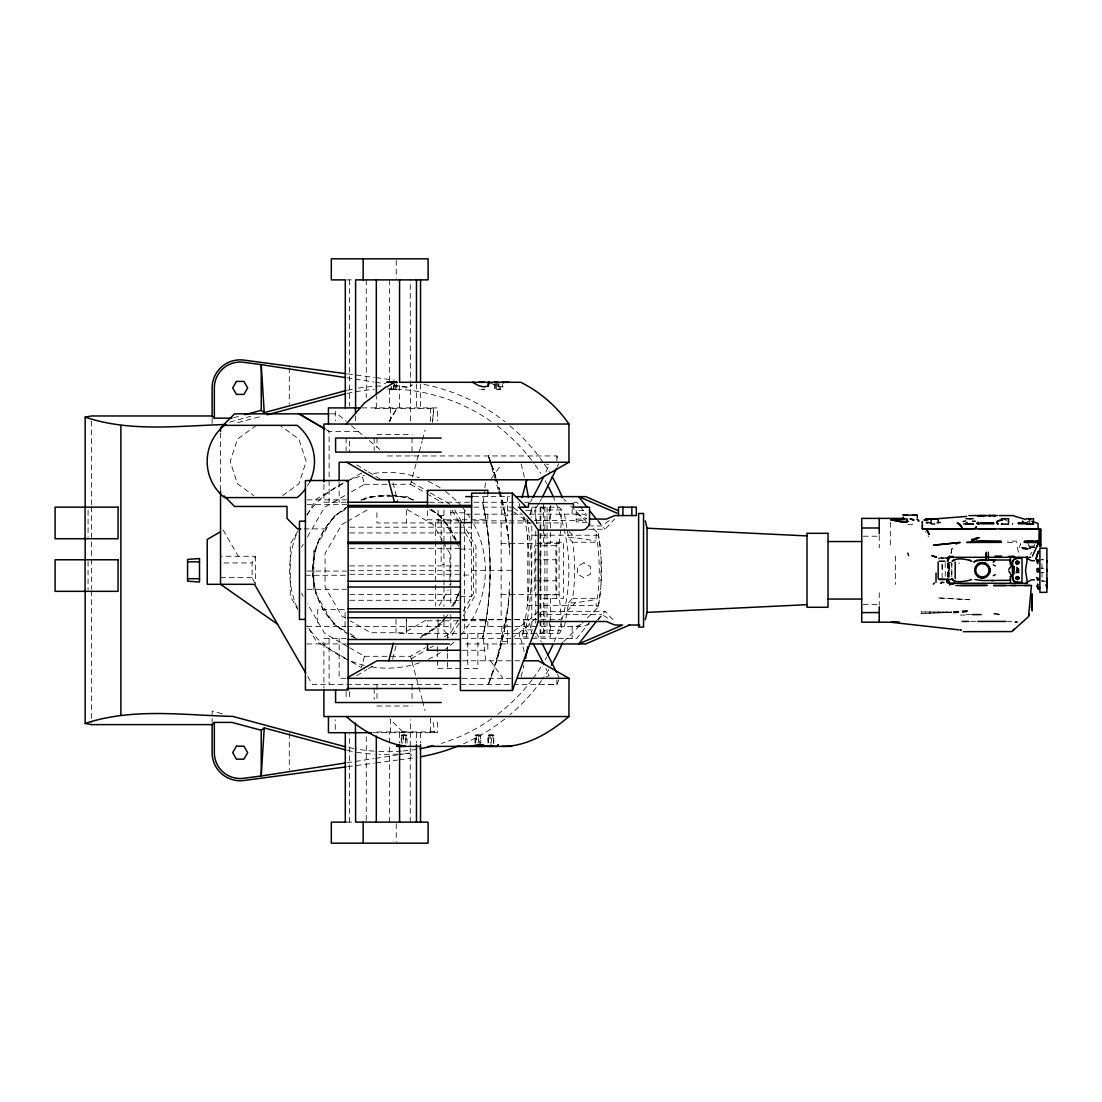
<?xml version="1.0" encoding="UTF-8"?>
<svg xmlns="http://www.w3.org/2000/svg" width="1102" height="1102" viewBox="0 0 1102 1102"><rect width="100%" height="100%" fill="white"/><g stroke="black" fill="none" stroke-linecap="round" stroke-linejoin="round"><path stroke-width="0.75" stroke-dasharray="5 3.75" d="M335.256 729.455L335.256 719.785M349.375 822.12L349.375 734.4M366.263 820.411L366.263 734.4M375.231 407.892L375.231 408.594L433.678 408.594L432.521 422.314M376.319 407.892L376.319 395.949M389.516 822.12L389.516 744.732M389.516 743.01L389.516 732.692M390.604 732.692L390.604 719.785M396.017 619.393L396.017 633.43L559.279 633.43L561.469 630.62L561.469 624.2M399.571 407.892L399.571 383.992M410.247 822.12L410.247 748.162M410.247 746.44L410.399 719.785M410.399 420.799L410.247 279.88M430.579 407.892L430.579 422.314M550.353 598.345L550.353 636.928L534.98 636.928M942.141 578.013L942.141 562.571L942.141 570.285M949.387 577.104L949.387 560.601M951.825 562.888L951.811 577.283L951.811 563.301M1012.614 523.422L1012.614 524.263L1012.614 523.23M494.454 383.689L494.44 389.309L500.322 389.309L500.28 383.703M401.238 743.161L401.293 735.144L405.867 735.13L407.106 735.144L407.024 743.161M493.765 743.161L493.875 735.103L487.924 735.13L488.034 743.161M1017.05 572.461L1018.22 570.547L1016.939 568.715M391.375 386.499L391.568 389.309L396.513 389.323L390.866 389.281L390.976 386.485L390.866 389.281L396.513 389.323L396.748 383.689M496.093 662.729L508.036 607.298L509.689 582.269M564.472 626.625L568.604 602.835L575.313 602.835L595.948 599.584L597.38 598.345A211.749 211.749 0 0 0 597.38 542.225L595.948 540.986L596.21 534.594L598.276 533.52L591.099 526.357M475.665 743.161L476.078 735.144L480.775 735.13L480.816 743.161M600.989 584.377L600.989 556.207M405.302 743.161L405.867 735.13L403.249 735.144L402.643 743.161M432.604 420.909L433.678 408.594M491.175 743.161L491.809 735.144M951.026 553.328L951.894 548.948L954.139 545.559M478.144 743.161L478.791 735.144L480.775 735.13L480.265 743.161M489.136 735.144L488.379 743.161L487.924 735.13L493.875 735.103L493.462 743.147L492.663 735.144L487.924 735.13L489.991 735.144L490.624 743.161M600.411 591.402L598.276 607.05L585.134 620.192M483.323 502.25L484.549 491.024M484.894 487.814L485.596 481.409M462.055 619.393L561.469 619.393L559.086 594.488L559.086 543.63L560.739 529.304M560.918 527.72L561.469 509.964L559.279 507.154L529.855 507.154M496.203 383.689L495.528 389.309L494.44 389.309L500.322 389.309L498.187 389.309L499.054 383.689M497.911 656.737L504.096 631.79L508.89 599.378M951.026 553.245L951.976 548.755L954.318 545.394M948.243 576.621L948.243 563.962M393.331 389.309L394.13 383.689M348.673 506.204C302.802 531.495 300.777 605.59 346.097 632.534M504.096 631.79L506.782 616.762M482.538 638.333C492.553 593.689 492.553 546.895 482.538 502.25A308.684 308.684 0 0 1 482.538 638.333A308.698 308.698 0 0 0 482.538 502.25M530.158 514.758L531.784 507.154L531.784 517.389M521.163 676.669L523.96 665.126M392.67 659.175L395.921 646.351M349.665 647.756L364.459 656.296L361.442 667.523L346.896 659.12M391.761 484.288L410.536 484.288L422.121 441.075M422.452 439.863L425.096 429.987M1032.175 547.487L1033.648 547.487L1034.64 544.54M500.9 645.841L488.296 684.631A308.656 308.656 0 0 0 509.647 589.804M315.475 549.14L312.389 570.285L315.475 591.443M488.296 684.631L493.448 670.774M1019.35 547.487L1020.562 543.699L1019.749 547.487M558.714 679.906L556.896 684.645L515.736 684.631M453.142 606.334L459.52 591.443M557.295 466.835L558.645 463.79M545.931 471.973L549.182 464.755L546.399 464.066M254.755 582.986L252.11 577.641L252.11 562.943L255.43 556.262L220.538 556.262M389.102 421.446L396.83 408.594L389.405 421.226M530.53 501.782L532.183 498.82M536.949 523.808A308.712 308.712 0 0 0 534.649 510.667L539.264 502.65M540.035 501.314L541.564 498.641M297.829 531.136L290.267 544.236L290.267 596.347L297.829 609.447M307.072 515.13L316.329 499.11L348.342 480.624M301.493 547.253L303.202 544.292M307.472 536.894L324.539 507.333L348.191 493.682M439.051 605.852L448.252 589.914M445.704 616.776L441.42 624.214L418.622 637.369M451.71 606.375L460.292 591.512M458.143 619.944L450.456 633.251L443.059 637.521M463.253 611.073L473.502 593.331L473.502 547.253L463.253 529.511M459.024 623.319L452.247 635.041L447.853 637.59M463.253 615.99L475.954 593.992L475.954 546.592L463.253 524.593M1017.89 572.034L1016.168 568.48M1030.26 554.623L1031.94 552.226M491.354 478.543L501.148 464.768M588.633 529.277L605.039 529.277L614.778 518.904M590.162 621.363L576.897 638.333L459.479 638.333M597.449 619.958L601.623 614.627L606.362 617.134L609.682 620.385M598.193 620.054L605.039 611.307L614.778 621.68M1018.276 572.42L1018.73 571.855L1015.314 572.007M445.607 617.12L436.654 627.01L418.677 638.568M564.472 513.959L568.604 537.748L572.572 542.225A187.188 187.188 0 0 1 572.572 598.345L568.604 602.835M959.622 562.888L958.823 563.439M1018.193 571.525L1017.022 572.241M535.462 618.525L525.296 628.071L513.684 636.763M566.883 611.266L575.313 602.835M563.632 641.695L583.936 621.39M609.268 520.599L601.623 525.957L590.755 525.957M541.289 633.43L544.608 630.62L561.469 630.62M256.449 425.344L237.453 439.147L230.208 461.476L237.453 483.792L253.735 495.625M282.635 495.625L298.917 483.792L306.177 461.476L298.917 439.147L279.922 425.344M513.78 631.129L529.483 619.627L538.313 611.307L605.039 611.307M1034.034 546.096L1029.213 546.096L1027.05 547.487M356.717 675.691L366.87 669.548M368.316 668.68L374.115 665.167M349.802 479.783L361.442 473.061L364.459 484.288L349.665 492.828M345.463 509.51L333.575 516.37L313.836 550.559L313.836 590.025L333.575 624.214L348.439 632.796M361.814 500.074L367.765 496.63L407.23 496.63L413.181 500.074M346.138 522.072L341.799 524.593L325.062 553.562L325.062 587.022L341.799 615.99L349.031 620.178M347.585 521.246L367.875 509.537M425.964 620.178L404.227 632.727L370.768 632.727L350.491 621.018M364.459 656.296L410.536 656.296L425.331 647.756M411.198 658.748L428.788 648.596M430.262 647.742L433.196 646.048M490.294 382.959L497.622 386.265L502.664 386.912L504.413 385.934L503.49 382.311M576.456 626.404L582.352 623.87M589.363 623.87L583.481 626.404L465.733 626.404M362.2 499.909L376.815 495.996L390.549 495.445M229.808 422.08L250.705 416.349M233.583 417.741L240.084 415.991M237.674 422.672L262.166 416.115M546.399 676.518L549.182 675.829L545.931 668.611M347.461 390.246L353.659 388.882M1022.422 547.487L1022.932 548.892L1029.778 548.892M948.643 562.571L950.861 562.571M950.007 562.309L948.712 562.571L948.67 578.013M1016.953 541.11L1007.696 541.11M1016.485 571.291L1017.298 570.767L1016.815 569.321M346.951 762.749L353.673 761.716M355.354 761.454L373.853 758.603M375.534 758.341L397.381 754.98M399.062 754.718L409.145 753.162L412.217 755.848L409.145 753.162L399.654 753.975M347.571 766.689L374.212 763.135M375.865 762.915L397.519 760.036M399.186 759.815L412.506 758.038M1019.57 572.709L1016.278 572.875M358.357 388.014L374.198 386.168M1007.517 542.583L1016.829 542.583M398.07 754.112L378.992 754.471M401.128 731.99L412.864 731.99M1024.295 548.328L1022.422 548.328L1030.687 548.328L1030.687 547.487M375.796 386.155L382.174 386.058M1023.359 548.892L1028.855 548.892M1040.894 572.393L1043.897 572.365M474.99 743.161L474.934 735.144L476.119 735.13L478.791 735.144L479.398 743.161M480.858 389.309L484.37 389.309L478.957 389.309M1040.991 580.795L1043.938 580.782M474.934 735.144L478.791 735.144M1025.425 548.892L1028.042 548.892L1026.554 548.892M960.297 615.081L967.143 615.068M430.579 731.99L434.546 731.976L432.742 719.496M346.455 279.88L354.555 279.88M361.979 407.892L437.398 407.892L437.398 420.799M330.49 413.856L337.336 413.856L346.345 421.419M358.233 431.392L329.085 431.392L326.192 429.739M376.98 434.546L412.052 434.546M387.505 455.952L556.882 455.952L558.714 460.677M364.459 484.288L390.053 484.288M473.502 496.63L509.386 496.63M307.072 499.853L346.496 499.853M346.152 502.25L323.919 502.25L323.919 483.544M429.463 502.25L472.359 502.25M473.984 502.25L518.629 502.25M524.469 502.25L529.373 502.25L528.74 498.875M573.729 502.25L576.897 502.25L579.018 504.95M501.837 502.636L507.457 502.636M307.072 504.675L346.496 504.675M473.97 507.154L518.67 507.154M561.469 509.964L544.608 509.964L541.289 507.154M525.571 510.667L534.649 510.667M578.853 510.667L584.763 510.667M507.457 510.929L512.361 510.929M450.635 512.774L464.658 512.774L464.658 519.786M465.733 514.166L509.386 514.166M510.86 514.166L522.775 514.166M529.249 514.166L583.481 514.166L586.416 515.447M443.968 515.571L441.158 515.571L441.158 564.334L443.968 564.334M576.194 519.083L586.25 519.083M534.539 520.488L581.815 520.488L586.402 522.004M460.691 520.833L435.662 520.833L435.662 539.594M473.901 520.833L528.85 520.833M459.107 522.94L376.925 522.94L376.925 510.309M474.067 522.94L533.492 522.94M536.33 522.94L561.469 522.94M907.965 524.69L912.249 524.69L912.249 521.425M349.857 527.183L457.895 527.183M459.603 527.183L471.601 527.183M304.18 528.905L329.099 528.905M349.857 532.941L457.895 532.941M459.603 532.941L471.601 532.941M863.293 536.219L879.244 536.219M568.604 537.748L575.313 537.748L595.948 540.986M572.572 542.225L597.38 542.225M501.135 543.63L535.228 543.63M536.922 543.63L559.086 543.63M1033.745 547.157L1027.587 547.157L1029.571 547.487M1034.998 547.487L1017.38 547.487L1019.24 556.097M349.844 548.3L460.388 548.3M460.388 549.113L471.601 549.113M534.814 559.775L555.849 559.775M223.871 562.943L252.11 562.943M349.844 565.918L458.68 565.918M471.601 570.285L512.361 570.285M349.844 570.684L458.68 570.684M307.127 571.056L346.441 571.056M349.844 574.252L460.388 574.252M463.584 575.065L471.601 575.065M305.419 575.272L346.441 575.272M220.538 577.641L252.11 577.641M534.814 580.809L555.849 580.809M1046.9 581.277L1041.982 581.277L1041.982 559.306M307.127 589.294L346.441 589.294M349.844 594.529L458.68 594.529M501.135 594.488L535.228 594.488M536.922 594.488L559.086 594.488M460.388 596.678L471.601 596.678L471.601 522.596M572.572 598.345L597.38 598.345M349.844 600.287L458.68 600.287M863.293 604.364L879.244 604.364M538.313 614.627L601.623 614.627M462.303 619.751L528.85 619.751L531.784 633.43M970.655 621.432L975.601 621.432M1007.035 621.432L1011.746 621.432M306.824 626.404L345.601 626.404M347.226 626.404L449.561 626.404M527.073 518.863A308.712 308.712 0 0 1 525.571 629.917L534.649 629.917M528.147 636.928L519.621 636.928L519.621 633.43M346.152 638.333L323.892 638.333L323.905 687.648M501.837 641.336L507.457 641.336M306.824 643.954L345.56 643.954M465.733 643.954L509.317 643.954M510.805 643.954L527.734 643.954M462.496 650.263L487.814 650.263L487.814 643.954M462.372 660.787L521.384 660.787M345.808 678.322L339.127 678.322L339.127 638.333M462.399 678.322L514.744 678.322M509.317 684.631L312.445 684.631L307.293 675.705M376.98 706.024L412.052 706.024M434.546 731.976L375.231 731.99L375.231 732.692M372.917 732.692L437.398 732.692L437.398 719.785M401.293 735.144L407.106 735.144M346.662 822.12L354.445 822.12M548.507 684.631L556.896 684.645L556.896 679.906M396.513 389.323L394.144 389.309L393.607 385.094M498.2 489.77L488.338 455.952L495.928 477.607M1029.296 548.892L1030.687 548.328L1029.709 548.328M1040.991 559.788L1043.938 559.802M966.371 614.558L973.7 614.599M1040.894 568.191L1043.897 568.219M392.078 495.556L406.927 497.787L412.795 499.909M393.331 386.058L409.145 387.436L412.217 384.736L409.145 387.436L394.02 385.094M1016.939 572.021L1016.333 571.966A4.174 2.039 38.6 0 0 1018.964 571.084A4.174 2.039 38.6 0 0 1016.264 567.296M356.772 752.377L374.198 754.402M1016.14 572.737L1017.876 572.737A4.174 2.039 38.5 0 0 1016.733 568.618M347.571 373.895L374.212 377.449M375.865 377.669L394.185 380.107M346.951 377.834L353.673 378.868M355.354 379.129L373.853 381.981M375.534 382.242L385.617 383.799M347.461 750.324L353.659 751.702M1005.547 520.543L1007.2 520.915M221.943 713.697L212.121 711.066L212.121 724.62M587.27 522.775L576.194 521.838L576.194 510.419M1029.02 520.475L1032.312 521.453M1027.587 521.425L1029.943 522.21L1028.951 521.866M576.456 514.166L586.76 518.629M356.318 638.568L349.968 635.289A75.06 75.06 0 0 0 354.844 637.879M598.276 607.05L596.21 605.99L595.948 599.584M411.198 481.836L428.788 491.988M430.262 492.842L450.787 504.688M410.536 484.288L425.331 492.828M426.805 493.682L443.059 503.063M429.532 509.51L441.42 516.37L455.401 540.586M407.12 509.537L433.196 524.593L442.398 540.517M349.926 633.65L357.351 637.934M348.191 646.902L324.539 633.251L307.472 603.689M345.436 658.28L316.329 641.46L307.072 625.454M326.233 429.725L329.085 431.392L329.099 502.25M356.717 464.892L366.87 471.036M368.316 471.904L381.375 479.797M513.601 507.829L521.012 513.077M513.739 511.893L530.227 523.56M431.488 509.882C442.274 517.21 451.145 527.927 455.691 540.214M351.483 425.73L366.801 438.582M369.349 440.717L381.099 450.58M402.822 731.88L389.901 719.014M563.632 498.875L566.015 501.272M570.795 506.052L586.319 521.577M568.99 531.426L575.313 537.748M446.778 633.43L443.968 630.62L443.968 614.806M598.193 520.53L605.039 529.277M597.463 520.626L601.623 525.957M580.065 506.314L586.416 514.441M490.459 660.787L502.939 678.322M925.363 531.508L925.956 532.376M1016.512 569.72L1016.884 570.354A2.424 1.185 38.5 0 1 1016.815 571.359L1017.298 570.767L1016.54 571.332A3.609 1.763 38.6 0 0 1018.799 570.574L1018.703 569.872M454.795 509.937L462.413 523.133M452.164 510.295L458.997 522.114M456.214 542.005L458.694 546.275M443.238 541.977L449.933 553.562L449.933 585.341M301.493 593.331L303.202 596.292M223.086 529.869L238.321 556.262M525.571 629.917L528.877 635.84M536.316 632.934L541.33 641.97M1027.284 542.446L1029.213 546.096M928.077 535.861L928.476 536.743M557.199 673.763L559.32 678.322M495.721 477.469L488.296 455.952L493.448 469.81M496.244 479.012L497.842 483.626A308.656 308.656 0 0 1 499.605 489.88M496.368 479.012L499.426 490.17M498.669 491.382L504.771 512.334L508.89 541.206L504.716 512.072M520.654 638.333L524.511 652.77M410.536 656.296L411.859 661.228M412.024 661.834L422.121 699.508M422.452 700.72L425.096 710.583M393.028 482.786L397.946 502.25M496.644 382.298L497.622 386.265M521.163 463.914L524.759 478.75M499.812 491.754L504.771 512.334M394.626 383.689L395.797 389.309M502.113 383.827L502.664 386.912M598.276 533.52L600.411 549.182M495.707 383.689L496.561 389.309M498.559 383.703L499.22 389.309M948.423 565.202L948.739 569.142M483.323 638.333L485.775 660.787M403.249 735.144L403.883 743.161M476.119 735.13L476.725 743.161M508.876 541.054L509.909 555.739M405.922 735.144L406.363 743.161M949.387 565.505L949.387 571.18M948.615 563.962L948.615 578.261M947.582 563.356L947.582 577.145M948.147 562.571L948.147 578.027M945.254 562.571L945.254 578.013M895.499 556.069L895.499 584.501M890.32 522.32L890.32 547.846M879.244 535.503L879.244 547.818M879.244 592.738L879.244 605.081M572.131 509.055L572.131 514.166M572.131 626.404L572.131 638.333M556.882 455.952L556.882 460.677M556.772 542.225L556.772 598.345M550.353 505.322L550.353 530.489M550.353 532.17L550.353 542.225M549.636 507.154L549.636 522.94M549.636 620.949L549.636 633.43M547.033 507.154L547.033 633.43M544.856 507.154L544.856 633.43M543.506 503.655L543.506 527.128M543.506 528.808L543.506 542.225L563.618 542.225L563.618 598.345L543.506 598.345L543.506 636.928M540.875 507.154L540.875 633.43M540.09 507.154L540.09 633.43M535.765 507.154L535.765 522.513M535.765 531.04L535.765 623.181M531.784 525.929L531.784 631.721M526.481 633.43L526.481 636.928M523.808 516.631L523.808 522.94M523.808 619.393L523.808 633.43M519.621 503.655L519.621 505.983M507.457 496.63L507.457 515.681L501.837 515.681L501.837 496.63M507.457 643.954L507.457 625.096L501.837 625.096L501.837 643.954M501.135 522.94L501.135 619.393M487.814 493.476L487.814 496.63M487.814 514.166L487.814 519.786L427.48 519.786L427.48 509.964M487.814 626.404L487.814 620.798L427.48 620.798L427.48 626.404M477.896 633.43L477.896 668.501L437.398 668.501L437.398 653.472M467.771 633.43L467.771 668.501M464.479 510.309L464.479 633.43M450.814 510.309L450.814 606.1M450.814 614.627L450.814 633.43M447.522 633.43L447.522 638.43M447.522 646.791L447.522 651.792M447.522 653.472L447.522 668.501M443.968 509.964L443.968 585.548M443.968 587.242L443.968 606.555M438.045 510.309L438.045 522.94M438.045 619.393L438.045 633.43M437.398 633.43L437.398 638.43M437.398 646.791L437.398 651.792M435.662 541.302L435.662 606.1M430.579 718.27L430.579 732.692M420.537 383.992L420.537 407.892M420.537 732.692L420.537 743.01M416.46 383.992L416.46 407.892M416.46 732.692L416.46 743.01M412.052 437.838L412.052 455.952M412.052 684.631L412.052 702.732M406.335 510.309L406.335 522.94M401.775 735.144L401.775 743.161M399.571 732.692L399.571 743.01M396.238 260.444L396.238 278.255M396.238 823.745L396.238 841.556M390.604 407.892L390.604 420.799M389.516 279.88L389.516 380.589M389.516 389.116L389.516 407.892M376.98 437.701L376.98 447.123M376.98 684.631L376.98 702.732M374.17 438.059L374.17 450.525M374.17 688.488L374.17 699.398M366.263 279.88L366.263 397.657M355.436 415.964L355.436 420.799M349.375 279.88L349.375 406.183M349.568 441.172L349.568 452.095M349.568 691.615L349.568 699.398M346.111 438.059L346.111 450.525M346.111 691.615L346.111 699.398M345.05 626.404L345.05 609.571L317.707 609.571L317.707 626.404M339.127 482.249L339.127 502.25M335.256 411.129L335.256 420.799M329.099 638.333L329.099 684.631M289.289 367.792L289.289 404.131M289.289 733.381L289.289 770.174M255.43 556.262L255.43 584.322M220.538 432.99L220.538 491.23M212.121 418.443L212.121 423.526M91.466 421.102L91.466 505.129M91.466 506.851L91.466 589.157M91.466 590.865L91.466 722.898M88.064 510.309L88.064 537.142M88.064 561.345L88.064 589.763M1016.87 567.489A3.609 1.763 38.6 0 1 1018.799 570.574M1016.554 567.117A6.309 3.086 38.6 0 1 1019.24 569.844M552.887 495.859A181.362 181.362 0 0 1 562.172 619.117M561.703 620.743A181.362 181.362 0 0 1 554.251 641.612M546.826 656.944A181.362 181.362 0 0 1 545.159 659.919M540.779 667.22A181.362 181.362 0 0 1 533.065 678.46M532.046 679.824A181.362 181.362 0 0 1 497.222 714.688M491.712 718.724A181.362 181.362 0 0 1 441.447 743.437M416.584 749.305A181.362 181.362 0 0 1 403.057 750.985M401.362 751.123A181.362 181.362 0 0 1 375.81 751.275M374.115 751.165A181.362 181.362 0 0 1 355.533 748.809M353.852 748.506A181.362 181.362 0 0 1 347.171 747.115M347.171 393.469A181.362 181.362 0 0 1 353.852 392.078M355.533 391.775A181.362 181.362 0 0 1 374.115 389.419M387.752 388.923A181.362 181.362 0 0 1 491.712 421.859M497.222 425.882A181.362 181.362 0 0 1 534.084 463.487M535.076 464.879A181.362 181.362 0 0 1 540.779 473.364M545.159 480.665A181.362 181.362 0 0 1 546.826 483.64M548.824 669.52A189.406 189.406 0 0 1 542.418 679.245M541.454 680.609A189.406 189.406 0 0 1 509.978 714.757M504.826 718.972A189.406 189.406 0 0 1 463.598 743.74M423.981 384.433A189.406 189.406 0 0 1 504.826 421.611M509.978 425.827A189.406 189.406 0 0 1 543.369 462.702M544.319 464.08A189.406 189.406 0 0 1 549.691 472.482M473.75 524.07A97.858 97.858 0 0 1 461.449 634.38M453.886 642.177A97.858 97.858 0 0 1 445.511 649.092M440.401 652.618A97.858 97.858 0 0 1 428.155 659.299M419.504 662.77A97.858 97.858 0 0 1 370.506 666.669M364.418 665.388A97.858 97.858 0 0 1 306.893 625.784M297.237 608.097A97.858 97.858 0 0 1 297.237 532.486M306.893 514.799A97.858 97.858 0 0 1 364.418 475.196M373.564 473.433A97.858 97.858 0 0 1 419.504 477.813M428.155 481.271A97.858 97.858 0 0 1 440.401 487.966M445.511 491.492A97.858 97.858 0 0 1 460.429 505.047M462.454 507.388A97.858 97.858 0 0 1 469.824 517.389M459.562 591.278A75.06 75.06 0 0 1 453.17 606.651M448.032 614.668A75.06 75.06 0 0 1 420.151 637.879M349.031 634.752A75.06 75.06 0 0 1 346.221 507.595M360.85 500.115A75.06 75.06 0 0 1 389.984 495.266M391.637 495.349A75.06 75.06 0 0 1 414.145 500.115M431.502 509.482A75.06 75.06 0 0 1 456.2 540.049M524.662 517.375A308.684 308.684 0 0 1 521.645 638.333M540.021 553.645A308.712 308.712 0 0 1 540.021 586.939M488.296 455.952A308.656 308.656 0 0 1 496.906 480.513M500.019 491.451A308.656 308.656 0 0 1 509.647 550.78M309.924 481.505A46.298 46.298 0 0 1 307.417 486.051M406.307 619.393L406.307 633.43L406.335 619.393M949.001 570.285L948.753 571.263L949.001 570.285M583.908 562.805L577.42 566.538L577.42 574.032L583.908 577.779L590.41 574.032L590.41 566.538L583.908 562.805M1025.067 548.617L1022.959 548.617L1025.067 548.617M967.17 611.665L951.784 613.084L967.17 611.665M951.784 612.368L921.024 613.538L951.784 612.368M967.17 610.839L951.756 611.624L968.617 610.756L967.17 610.839M598.551 535.214L527.789 535.214L527.789 605.37L598.551 605.37A213.953 213.953 0 0 0 598.551 535.214M555.849 545.738L534.814 545.738L534.814 594.846L555.849 594.846L555.849 545.738M951.784 612.065L921.024 611.982L951.784 612.065M969.691 599.722L937.582 597.904L969.691 599.722"/><path stroke-width="1.5" d="M355.602 407.892L355.602 279.88L428.086 279.88L428.086 258.832L331.303 258.832L331.303 279.88L345.298 279.88L345.298 407.892M376.319 394.24L376.319 279.88M399.571 382.298L399.571 279.88M631.859 515.571L631.859 507.154M879.244 620.784L879.244 622.203L861.709 622.203L861.709 518.381L904.15 518.381M879.244 606.734L879.244 612.574L861.709 612.574M922.388 527.128L922.388 521.522M936.011 582.214L936.025 573.081M938.119 562.13L938.174 578.398L939.359 579.404L945.103 579.404M938.215 522.679L938.229 518.725L931.094 518.725L931.094 522.679M986.221 556.386L986.221 552.185M988.329 557.089L988.329 556.331M1010.424 579.321L1010.424 578.481M1012.531 564.334L1010.424 564.334L1010.424 563.508M1010.424 561.538L1010.424 560.822M1010.424 557.529L1010.424 564.334M1012.531 570.616L1012.531 572.861M1012.531 566.814L1012.531 562.612A4.215 4.215 0 0 1 1016.733 558.37L1021.94 558.37L1022.146 570.574L1021.94 582.214L1016.733 582.214A4.215 4.215 0 0 1 1012.531 577.958C1014.446 573.054 1008.123 559.293 1017.091 558.37L1014.611 557.309L1017.091 558.37M1032.161 610.963L1032.161 593.785M1039.889 531.88L1039.889 530.654M1040.591 546.44L1040.591 528.864L1039.889 528.905L1039.889 546.44L1040.591 546.44L1040.591 529.07M1046.9 587.834L1046.9 587.063M1046.9 586.057L1046.9 582.93L1046.473 586.209L1046.418 584.267M1046.9 581.319L1046.9 579.996L1046.473 586.209M1046.9 578.302L1046.9 579.817M1046.9 569.376L1046.9 571.208M1046.9 560.766L1046.9 562.282M501.837 746.357C527.004 746.894 550.325 732.279 568.935 716.548L569.004 678.322L538.313 660.787L523.533 660.787M922.388 521.811L922.388 522.871M949.318 557.378L947.582 558.177L947.582 561.634L947.803 559.237L950.034 557.02L948.698 557.901M1000.079 528.767L1038.263 528.767L1037.974 523.422L1032.312 521.453M1012.531 577.076L1013.702 580.919L1017.091 582.214L1014.611 583.275L1017.091 582.214M922.388 525.186L922.388 526.04M949.676 583.895L949.662 585.066C949.042 582.283 953.244 585.741 954.373 583.275L955.117 583.275M1010.424 576.566L1012.531 576.25M949.648 556.813L949.662 556.042L949.332 557.089M1038.511 561.373C1035.453 555.449 1038.621 570.133 1037.602 560.188L1037.065 561.51L1038.001 559.816M488.048 386.279L488.214 382.298L489.66 382.325L488.048 386.279L483.599 386.857L478.543 385.617L472.482 382.298L479.893 382.284M457.647 746.371L490.941 746.316L491.01 744.911M922.388 528.01L922.388 528.905L1039.172 528.905L1038.924 541.867L1032.478 556.097M264.246 727.94L261.229 775.96L243.597 778.301A25.856 25.856 0 0 1 214.339 752.68L214.339 722.416L231.957 722.416L261.229 730.254L264.246 727.94L345.918 749.994M1012.903 572.145L1012.917 567.199M963.286 631.666L1011.925 631.57L1028.497 616.652L1031.486 585.424L993.563 585.52L1005.644 585.52M1039.103 529.69L1038.277 528.905M989.913 571.897L989.913 568.687M399.916 746.371L401.156 745.351L405.55 746.371L397.051 746.371L397.271 744.69C378.399 739.414 360.905 729.593 346.303 716.548M903.378 517.155L902.786 518.381M1028.993 615.756L1029.378 613.662M1039.889 532.404L1040.591 530.31M525.558 658.528L527.775 646.75M1008.729 569.582L1012.215 564.334M1037.023 554.513L1038.58 551L1036.045 559.169M948.078 560.436L949.717 557.309M955.158 578.619L955.2 562.006M1036.183 558.769L1036.693 556.248M1018.799 563.136A1.474 1.474 0 0 0 1017.242 561.111A1.474 1.474 0 0 0 1016.264 563.466A1.474 1.474 0 0 0 1018.799 563.136L1018.799 562.006M1018.799 578.564A1.474 1.474 0 0 0 1017.242 576.553A1.474 1.474 0 0 0 1016.264 578.908A1.474 1.474 0 0 0 1018.799 578.564L1018.799 577.448M645.29 619.751L647.053 612.381L647.053 528.202L645.29 520.833M1017.435 564.045L1016.884 561.207L1016.099 561.937M1017.435 579.487L1016.884 576.649L1016.099 577.379M388.772 660.787L393.373 643.141M522.072 497.443L526.797 479.797M1027.105 559.072L1027.45 557.915L1025.494 570.285L1027.381 582.448M1037.051 546.44L1038.139 543.782M471.601 522.596L460.388 522.596L460.388 690.513L512.361 690.513L538.313 621.5L538.313 530.145L532.555 522.004L518.849 507.154L528.492 507.154L528.492 503.655L573.398 503.655L573.398 507.154L589.529 507.154L589.529 525.034L585.355 529.277L581.815 530.145L538.313 530.145M556.62 468.35L542.377 497.14M1013.923 568.164L1013.647 568.797L1013.647 566.69L1013.923 567.365M1032.161 595.19L1031.458 607.822L1032.161 609.929M543.975 476.298L533.01 497.346M941.521 582.82L941.921 582.118L940.557 583.275M993.797 561.373L993.246 562.295L995.189 560.326L994.596 560.684M497.264 746.412L498.104 745.076L497.264 746.412L490.941 746.316M346.303 424.036L364.376 403.07L386.471 386.623M934.537 582.944L933.256 584.156M596.416 621.294L578.715 643.954L622.561 625.013L614.778 625.013L606.362 621.5L538.313 621.5M403.511 746.357L399.406 745.324L397.051 746.371M903.53 521.88L908.02 521.384L901.753 521.728L890.54 519.662C894.672 520.24 909.274 525.158 907.221 519.001L902.827 518.711M924.234 520.006L926.024 519.538L924.399 519.813M214.339 722.416L212.121 724.62L91.466 724.62L85.185 723.435L85.185 590.741M496.919 746.288L498.145 745.159M1026.485 518.725L1033.607 518.725L1033.056 524.221M971.675 579.487C967.046 581.319 953.877 583.592 951.99 578.77M220.538 531.729L207.217 539.429L207.217 584.322L254.521 584.322L305.626 672.826M347.75 677.482L376.98 660.787L460.76 660.787M488.833 382.298L520.778 382.298C540.008 391.857 556.799 406.294 568.935 424.036L568.976 462.261L538.162 479.797L377.118 479.797L346.772 462.261M993.301 575.726L995.244 574.665M905.665 521.742L904.301 521.825M1026.389 582.572L1031.692 579.762L1034.406 579.928M978.19 563.797L982.171 562.571L985.574 563.274M956.192 544.002L957.707 543.258M484.398 746.371L483.296 744.718L478.681 744.594L471.16 746.04L484.398 746.371L483.296 744.718M629.573 625.013L585.727 643.954L529.249 643.954M949.676 556.689L953.258 556.427M985.574 577.31L982.171 578.013L978.19 576.787M963.12 521.604L965.517 520.847M966.151 522.665L967.157 522.307M1034.406 560.656L1031.692 560.822L1026.389 558.011M1033.139 541.11L1024.281 541.413L1039.007 541.11L1036.004 541.11M917.374 517.761L917.126 514.868L904.907 515.323M953.864 559.885L952.169 561.29C955.971 557.378 966.592 558.99 971.799 561.193M231.957 418.168L214.339 418.168L214.339 387.904A25.856 25.856 0 0 1 243.597 362.282L261.229 364.624L261.229 410.33L264.246 412.644L345.918 390.59M244.961 414.683L261.229 410.33M267.07 414.807L340.559 395.108A181.362 181.362 0 0 1 345.505 393.855M485.1 746.329L488.048 745.613M85.185 723.435C132.805 707.58 183.593 715.239 232.742 716.41L340.559 745.475A181.362 181.362 0 0 0 345.505 746.729M971.592 539.484L978.893 537.762L971.399 541.11L978.893 537.762L974.815 538.713M927.884 519.317L924.826 519.662L926.272 520.406M943.904 558.067L942.375 558.356M85.185 507.333L85.185 417.148L91.466 415.964L212.121 415.964L214.339 418.168M1026.568 557.268L1027.56 557.089M1033.648 524.029L1028.497 524.042M1010.424 580.313L982.543 580.547L974.843 579.542M1032.533 524.042L1029.874 524.221M345.27 763.011L261.229 775.96L261.229 730.254M906.974 521.632L907.759 521.508M940.24 522.403L937.086 522.775M345.904 766.909L243.886 780.491A28.06 28.06 0 0 1 212.121 752.68L212.121 724.937M891.146 518.973C887.372 520.364 909.908 520.02 902.813 518.89M955.806 585.52L987.268 585.424L960.71 585.479M928.504 519.331L924.826 519.662L927.044 519.4M1001.58 556.097L995.037 556.097M907.153 514.868L903.089 514.868L906.629 514.868M1027.601 523.808L1018.358 523.808M925.363 519.676L933.077 518.973M973.011 523.987L965.999 524.056L968.851 524.001M925.046 519.648L931.369 519.138M1024.461 585.52L1029.695 585.52M934.468 518.918L966.633 516.411M1008.413 556.496L1013.564 556.097M387.215 386.733L394.42 382.311L386.678 382.284L397.023 382.298M993.797 523.808L981.359 523.808M1010.424 562.419L1010.424 560.271L1009.101 560.023L988.329 559.981M1011.168 585.52L1016.223 585.52M993.591 559.94L990.45 560.009M226.075 424.504C179.103 425.73 130.628 432.411 85.185 417.148M647.053 612.381L806.995 604.667M479.645 746.371L484.963 746.109L476.973 746.371M961.343 630.124C959.098 629.848 961.123 630.11 960.462 630.013M938.835 558.383L939.744 558.37M1001.98 520.144L998.329 520.667L996.952 521.962L998.591 520.585L1002.572 520.158M986.221 559.981L976.537 560.519L973.837 562.034L976.317 560.546L986.221 559.981L986.221 553.3M916.547 514.868L913.062 514.868M397.946 502.25L394.516 502.25L388.496 479.797M939.235 561.18L944.855 561.166M939.359 579.404L952.541 579.404M495.501 382.284L494.467 382.284L498.393 382.298M896.876 622.079L891.394 622.12L899.246 622.065M480.265 382.298L482.938 382.284M509.399 382.298L501.837 382.284M400.26 382.298L473.736 382.298M480.431 382.298L484.687 382.298M488.214 382.298L478.805 382.284M360.382 407.892L328.437 407.892L328.437 424.036M329.016 413.856L234.574 413.856L220.538 427.893L220.538 431.309M568.935 424.036L323.878 424.036L323.947 481.836M441.213 438.059L335.587 438.059L335.587 452.095L441.213 452.095M568.976 462.261L339.127 462.261L339.127 480.582M526.398 507.154L512.361 493.131L471.601 493.131L471.601 523.188M465.733 496.63L472.606 496.63M515.943 496.63L585.727 496.63L618.401 510.749M347.529 502.25L427.975 502.25M348.149 505.446L471.601 505.446M348.149 506.989L471.601 506.989M978.066 515.571L977.102 515.571L997.448 515.571M979.664 515.571L985.973 515.571M988.577 515.571L994.886 515.571M968.892 515.571L976.524 515.571M999.17 515.571L1012.531 515.571L1025.714 519.497M995.96 515.571L993.687 515.571M978.356 516.094L983.576 516.094M933.917 518.725L934.661 518.725M973.121 518.725L965.986 518.725M1004.239 518.725L1005.74 518.725M1001.429 518.725L1008.55 518.725L1008.537 524.263L1001.429 523.987L1002.31 523.987M589.611 519.083L606.362 519.083L614.778 515.571L636.322 515.571L636.322 507.154L618.497 507.154L618.497 515.571M969.54 518.725L970.297 518.725M1028.593 518.725L1030.797 518.725L1029.296 518.725M305.419 521.191L299.455 521.191L299.455 619.393L305.419 619.393M972.46 521.218L975.353 521.218M931.314 523.987L934.661 523.987M966.84 523.987L965.972 523.987M968.548 523.987L970.366 523.987M972.405 523.987L973.135 523.987M1026.596 523.987L1027.808 523.987M861.709 527.996L879.244 527.996M923.49 528.767L974.127 528.767M979.017 528.767L995.478 528.767M300.86 528.905L297.54 528.905L287.016 518.381L287.016 506.452L234.574 506.452L224.05 495.928M828.029 541.537L861.709 541.537M348.149 542.06L460.388 542.06M348.149 543.603L460.388 543.603M947.968 557.309L1027.463 557.309M1029.089 557.309L1030.632 557.309M187.574 561.868L199.503 561.868M187.574 578.715L199.503 578.715M348.149 581.264L460.388 581.264M947.954 583.275L1027.463 583.275M348.149 587.022L460.388 587.022M828.029 599.047L861.709 599.047M348.149 608.759L460.388 608.759M348.149 611.996L460.388 611.996M972.501 614.613L981.083 614.599M348.149 617.74L460.388 617.74M962.198 621.432L968.768 621.432M977.722 621.432L1005.782 621.432M958.864 629.848L890.237 622.189L879.244 622.203L879.244 612.133M628.815 625.013L639.725 625.013M348.149 639.491L460.388 639.491M347.268 643.954L449.561 643.954M460.884 650.263L427.48 650.263L427.48 643.954M347.474 678.322L460.815 678.322M517.844 678.322L569.004 678.322M347.047 688.488L441.213 688.488M441.213 702.525L335.587 702.525L335.587 690.045M568.935 716.548L323.919 716.548L323.905 689.342M371.539 732.692L328.437 732.692L328.437 716.548M406.996 746.371L398.552 746.357L397.271 744.69L399.406 745.324M408.195 746.371L419.27 746.371M428.127 746.371L511.727 746.371M346.069 822.12L331.303 822.12L331.303 843.168L428.086 843.168L428.086 822.12L355.602 822.12L355.602 732.692M979.898 515.571L980.863 515.571M989.004 515.571L990.478 515.571M963.575 523.987L964.691 523.987M488.517 746.371L493.283 746.371M401.211 746.371L402.395 746.371M1036.858 528.753L1038.263 528.767M953.134 583.275L954.373 583.275M942.472 582.462L943.877 582.503M991.373 580.561L993.343 580.63M647.053 528.202L806.995 535.916M945.227 557.887L947.582 558.177M903.971 514.978L905.872 515.089L905.017 514.868M930.887 522.871L926.341 522.334L927.071 523.174M345.904 373.674L243.886 360.092A28.06 28.06 0 0 0 212.121 387.904L212.121 416.749M345.27 377.573L261.229 364.624L264.246 412.644M994.224 613.662L999.059 614.42M953.864 580.699L952.169 579.294M617.01 513.174L578.715 496.63L587.049 507.292M1016.87 563.935L1016.085 563.205M1016.87 579.363L1016.085 578.633M993.301 564.858L995.244 565.918M969.429 560.064L970.407 560.615M1022.339 521.122L1023.565 521.852M277.58 624.255L220.538 584.322L220.538 491.23M1038.483 588.454L1039.393 589.294L1037.12 585.41L1038.442 588M1037.547 584.032L1038.291 584.859M1012.215 576.25L1008.743 571.153M590.162 511.3L596.416 519.29M947.679 581.167L949.345 583.22L947.568 582.228L947.582 578.839L946.921 582.242L947.458 579.68L948.753 582.627M533.01 643.237L543.975 664.286M542.156 643.472L556.496 672.248M1040.591 545.035L1039.889 542.928M588.991 523.849L589.529 525.034M908.668 555.642L907.841 553.08M525.558 482.056L528.423 497.195M478.681 744.594L478.888 746.357M1010.424 583.054L1010.424 576.25M1013.041 572.489L1013.041 573.178M986.221 556.896L986.221 560.463L988.329 560.463L988.329 552.185M1013.923 566.676L1013.923 573.908M1013.372 566.166L1013.372 574.418M922.388 526.908L922.388 528.905M879.244 518.381L879.244 533.809M622.947 507.154L622.947 515.571M512.361 493.131L512.361 690.513M487.814 493.476L487.814 490.321L427.48 490.321L427.48 506.686M420.537 279.88L420.537 382.298M420.537 744.732L420.537 822.12M416.46 279.88L416.46 382.298M416.46 744.732L416.46 822.12M399.571 744.732L399.571 822.12M376.319 736.122L376.319 822.12M363.15 258.832L363.15 279.88M363.15 822.12L363.15 843.168M355.436 407.892L355.436 412.74M355.436 723.008L355.436 732.692M345.298 732.692L345.298 822.12M120.876 425.73L120.876 714.854M85.185 537.955L85.185 560.078M85.088 507.154L85.088 538.726M85.088 559.775L85.088 591.333M552.887 644.725A181.362 181.362 0 0 1 547.625 655.428M433.265 745.778A181.362 181.362 0 0 1 419.945 748.726M547.625 485.142A181.362 181.362 0 0 1 552.887 495.859M562.433 642.893A189.406 189.406 0 0 1 551.372 665.25M458.997 745.682A189.406 189.406 0 0 1 420.716 756.757M552.198 476.78A189.406 189.406 0 0 1 562.433 497.691M309.924 481.505A46.298 46.298 0 0 0 297.141 425.344L224.505 425.344A46.298 46.298 0 0 0 224.505 497.594L297.141 497.594A46.298 46.298 0 0 0 305.502 488.889M1039.889 587.71L1039.889 592.394L1046.9 592.325L1046.9 548.259L1039.889 548.19L1039.889 587.71M1037.051 577.613C1036.817 583.344 1040.44 578.467 1037.051 577.613M1037.023 569.087L1037.078 571.745C1039.475 574.404 1039.048 565.739 1037.023 569.087M977.405 523.023L977.019 523.794L977.97 522.224L977.405 523.023M236.434 381.416L232.687 387.904L236.434 394.392L243.928 394.392L247.674 387.904L243.928 381.416L236.434 381.416M236.434 746.192L232.687 752.68L236.434 759.168L243.928 759.168L247.674 752.68L243.928 746.192L236.434 746.192M976.482 526.852L975.38 527.899L976.482 526.852M1014.06 629.325L1013.303 630.096L1014.06 629.325M979.196 523.478L978.301 524.07L981.455 522.927L979.196 523.478M1015.41 622.313L1016.87 622.107L1015.41 622.313M1036.858 542.308L1024.144 542.308L1038.676 542.583L1036.858 542.308M938.174 544.677L933.477 545.283L960.241 542.446L938.174 544.677M199.503 558.549L187.574 559.403L187.574 581.181L199.503 582.035L199.503 558.549M976.041 542.308L966.633 542.404L1001.112 542.308L976.041 542.308M981.91 541.11L976 541.413L1001.167 541.399L981.91 541.11M1022.628 522.927L1018.028 523.106L1027.174 523.106L1022.628 522.927M987.268 522.927L981.414 523.106L993.728 523.106L987.268 522.927M393.235 382.284L391.086 382.298L396.803 382.284L393.235 382.284M348.149 480.417L305.419 480.582L305.419 690.017L348.149 690.017L348.149 480.417M118.052 507.154L55.1 507.154L55.1 538.726L118.052 538.726L118.052 507.154M643.54 513.477L638.637 513.477L638.637 627.107L643.54 627.107L643.54 513.477M828.029 533.313L806.995 533.313L806.995 607.271L828.029 607.271L828.029 533.313M118.052 559.775L55.1 559.775L55.1 591.333L118.052 591.333L118.052 559.775M1008.082 524.015L1008.082 524.015M958.327 523.409L957.115 523.161L959.195 523.849A5.042 4.876 82.2 0 1 960.737 525.323L962.142 527.72L958.327 523.409M936.493 557.295L932.127 555.615L936.493 557.295M912.897 519.634L909.99 518.835L914.013 520.02L912.897 519.634M941.26 557.598L941.879 558.259L941.26 557.598M324.746 428.912L299.041 413.856L324.801 428.885M1027.023 523.23L1026.306 522.555L1027.835 524.249L1027.023 523.23M949.717 583.275L948.078 580.065L949.717 583.275M918.806 520.971L917.084 519.235L918.779 520.957M1012.504 521.742L1012.504 521.742M997.462 523.23L996.952 522.568L998.04 524.263L997.462 523.23M927.099 530.048L926.217 528.905L929.206 534.511L927.099 530.048M1037.285 586.746C1036.83 585.672 1040.081 592.862 1037.285 586.746M978.507 576.98A7.714 7.714 0 0 0 990.078 570.285A7.714 7.714 0 0 0 978.507 563.604A7.714 7.714 0 0 0 978.507 576.98M977.749 575.092A6.667 6.667 0 0 0 988.825 571.883A6.667 6.667 0 0 0 980.504 563.893A6.667 6.667 0 0 0 977.749 575.092"/></g></svg>
